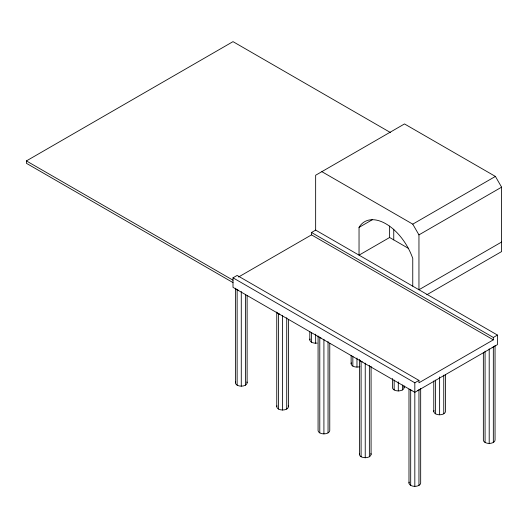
<?xml version="1.0" encoding="UTF-8"?>
<svg xmlns="http://www.w3.org/2000/svg" width="528" height="528" viewBox="0 0 528 528"><rect width="100%" height="100%" fill="white"/><g stroke="black" fill="none" stroke-linecap="round" stroke-linejoin="round"><path stroke-width="0.79" d="M233.006 282.592L26.4 163.304L26.4 160.921L233.006 41.639L390.456 132.541M311.52 232.492L315.652 230.102L497.468 335.075L497.468 344.619L414.823 392.33L233.006 287.364L233.006 277.82L237.138 275.431L418.955 380.404L418.955 382.787L493.337 339.847L493.337 337.465L311.52 232.492L311.52 234.874L493.337 339.847M238.517 277.022L311.52 234.874M408.665 248.497L389.618 237.501L359.04 255.156L359.04 227.39L372.55 219.589M321.849 171.653L412.757 224.143L495.403 176.425L501.6 187.163L501.6 251.579L426.796 294.769M501.6 242.035L418.955 289.747L418.955 234.874L501.6 187.163M233.006 277.82L414.823 382.787L418.955 380.404M493.337 337.465L497.468 335.075M495.403 176.425L404.494 123.941L315.652 175.237L315.652 230.102M26.4 160.921L233.006 280.203M412.757 224.143L418.955 234.874M495.046 345.444L495.046 440.048A5.841 3.373 0 0 1 489.205 443.421A5.841 3.373 0 0 1 483.358 440.048L483.358 352.843M493.337 347.002L493.337 442.431M489.205 348.817L489.205 443.421M485.074 351.12L485.074 442.431M445.46 374.398L445.46 411.418A5.841 3.373 0 0 1 438.854 414.764A5.841 3.373 0 0 1 433.97 410.546M443.751 375.137L443.751 413.807M439.619 376.952L439.619 414.79M435.488 380.074L435.488 413.807M433.772 380.978L433.772 411.418M420.671 388.384L420.671 482.988A5.841 3.373 0 0 1 414.064 486.334A5.841 3.373 0 0 1 409.18 482.117M418.955 389.948L418.955 485.377M414.823 382.787L414.823 486.361M412.757 286.169L412.757 258.403A42.55 24.565 60 0 0 385.902 223.813A42.55 24.565 60 0 0 359.04 227.39M410.692 389.948L410.692 485.377M408.982 389.209L408.982 482.988M404.138 385.915L404.138 387.565M402.428 385.011L402.428 389.948M398.297 381.889L398.297 390.938M394.165 380.074L394.165 389.948M393.749 229.192L393.749 239.884M392.449 378.51L392.449 387.565A5.841 3.373 0 0 0 399.056 390.905A5.841 3.373 0 0 0 403.94 386.687M389.618 226.07L389.618 237.501M371.085 366.34L371.085 454.364M369.369 365.429L369.369 456.746M365.237 363.132L365.237 457.736A5.841 3.373 0 0 0 370.88 453.486M361.106 361.317L361.106 456.746M359.396 359.753L359.396 454.364M356.974 358.03L356.974 367.079M352.843 356.222L352.843 366.089M351.133 355.476L351.133 363.706M329.762 343.306L329.762 430.505A5.841 3.373 0 0 1 323.915 433.877A5.841 3.373 0 0 1 318.074 430.505L318.074 335.9M328.046 341.576L328.046 432.887M323.915 339.273L323.915 433.877M319.783 337.465L319.783 432.887M315.652 334.171L315.652 343.22M311.52 332.363L311.52 342.236M309.811 331.624L309.811 339.847M288.44 319.447L288.44 406.646M286.724 317.717L286.724 409.035M282.592 315.414L282.592 410.025A5.841 3.373 0 0 0 288.242 405.775M278.461 313.606L278.461 409.035M276.751 312.041L276.751 406.646M247.117 295.588L247.117 382.793M245.408 294.683L245.408 385.176M241.276 291.562L241.276 386.166A5.841 3.373 0 0 0 246.919 381.916M237.138 289.747L237.138 385.176M235.429 288.182L235.429 382.793M238.352 290.281A5.841 3.373 0 0 1 236.214 289.047M241.276 386.166A5.841 3.373 0 0 1 235.627 381.916M317.163 343.108A5.841 3.373 0 0 1 310.009 338.976M282.592 410.025A5.841 3.373 0 0 1 276.949 405.775M279.675 314.14A5.841 3.373 0 0 1 277.537 312.906M320.998 337.999A5.841 3.373 0 0 1 318.853 336.765M365.237 457.736A5.841 3.373 0 0 1 359.594 453.486M362.314 361.852A5.841 3.373 0 0 1 359.594 359.806M359.898 366.63A5.841 3.373 0 0 1 353.417 366.379A5.841 3.373 0 0 1 351.331 362.835M419.885 389.248A5.841 3.373 0 0 1 417.747 390.482M411.899 390.482A5.841 3.373 0 0 1 409.761 389.248M494.267 346.309A5.841 3.373 0 0 1 492.122 347.543"/></g></svg>
